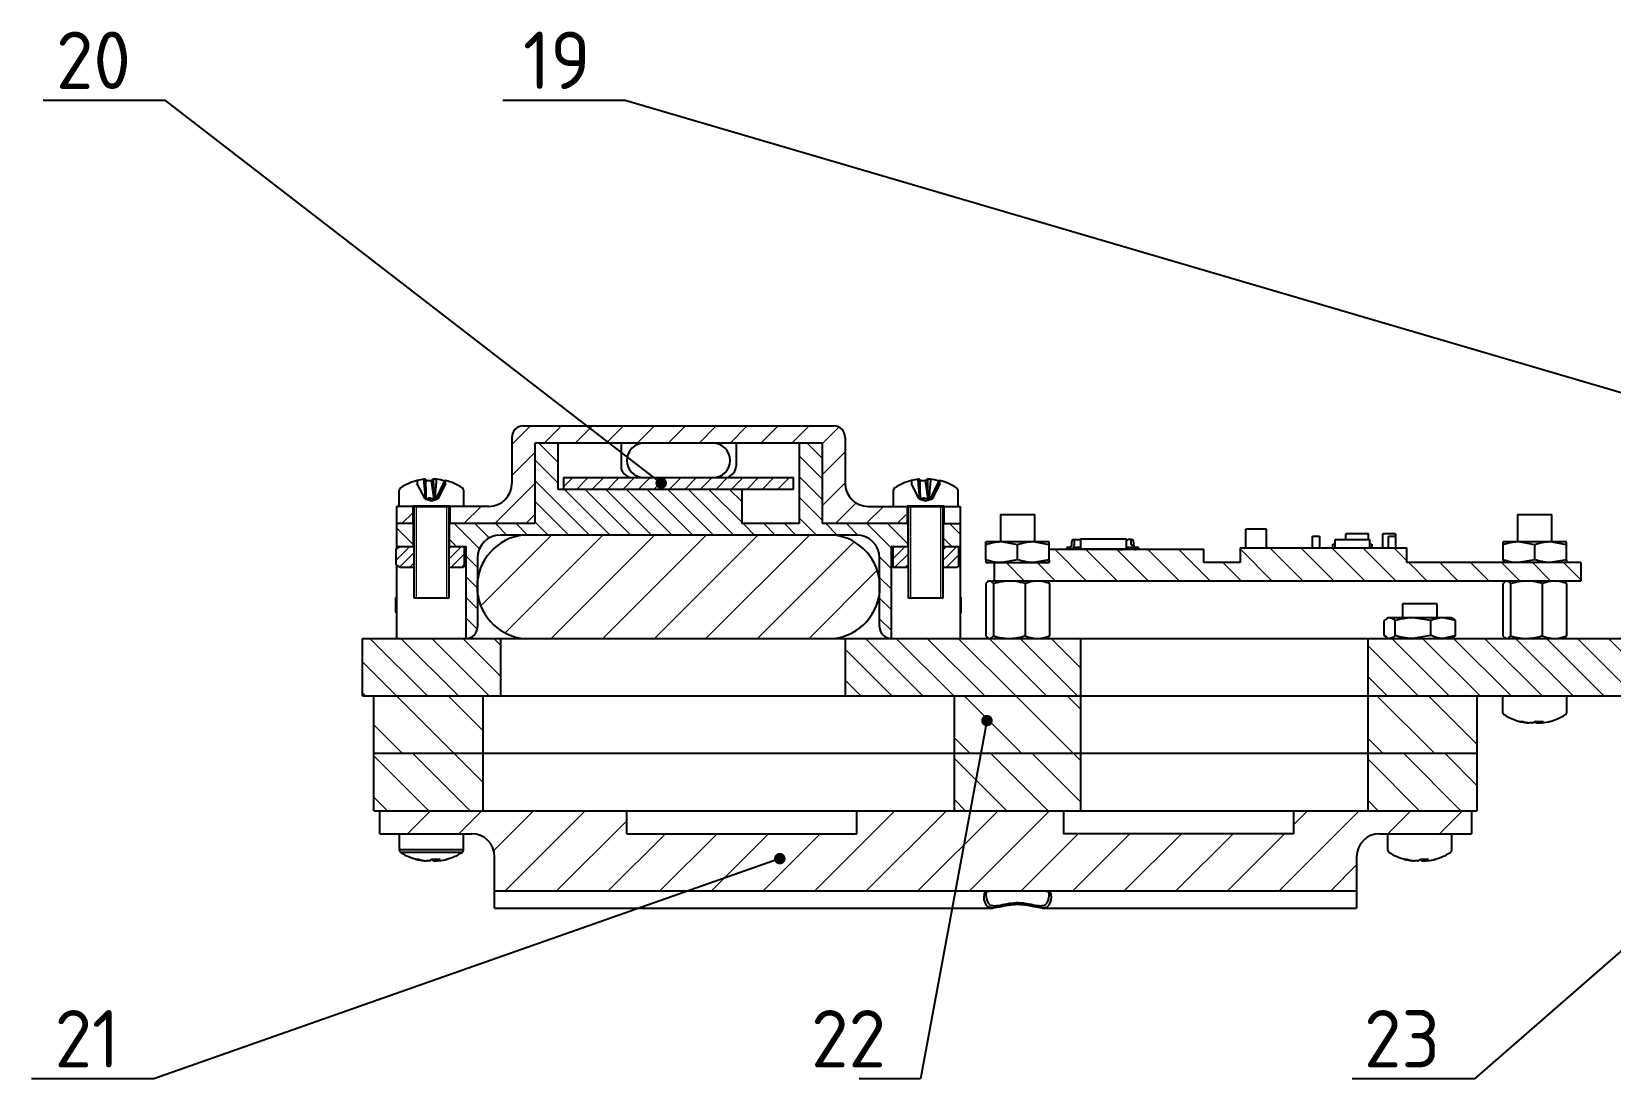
# Model space of a CAD drawing. Header units: millimetres. Extents: x 19686 to 36223, y 4362 to 8014.
# Drawn here: x 20430.7 to 20568, y 4361.7 to 4453.5 of the extents above; entities that cross this region are included whole.
import ezdxf
from ezdxf import colors
from ezdxf.entities.mleader import LeaderData, LeaderLine
from ezdxf.math import Vec2, Vec3

# ---------------------------------------------------------------- set-up
doc = ezdxf.new("R2010")
doc.units = ezdxf.units.MM
doc.linetypes.add('ACAD_ISO08W100', pattern=[36, 24, -3, 6, -3])
doc.layers.get('0').update_dxf_attribs({"lineweight": 35})
for name, color, linetype, lineweight in [('Nét mảnh', 130, 'Continuous', 13), ('Nét đậm', 7, 'Continuous', 35), ('đường tâm', 5, 'ACAD_ISO08W100', 13)]:
    doc.layers.add(name, color=color, linetype=linetype, lineweight=lineweight)
doc.styles.add('MtXpl_TCVN_7284', font='')
doc.styles.get('MtXpl_TCVN_7284').set_extended_font_data('TCVN 7284')
pattern_1 = [(45, (1230.9274, -781.2207), (-2.24506403, 2.24506403), [])]
pattern_2 = [(135, (1230.9274, -781.2207), (-1.34703842, -1.34703842), [])]
pattern_3 = [(45, (662.7905, -0.8839), (-0.449012806, 0.449012806), [])]

# ---------------------------------------------------------------- blocks, each defined once
blk = doc.blocks.new('_Dot')
at = {"color": 0, "linetype": 'ByBlock', "lineweight": -2}
blk.add_line((-0.5, 0), (-1, 0), dxfattribs=at)
at = {"color": 0, "linetype": 'ByBlock', "const_width": 0.5}
blk.add_lwpolyline([(-0.25, 0, 1), (0.25, 0, 1)], format="xyb", close=True, dxfattribs=at)

msp = doc.modelspace()

# ---------------------------------------------------------------- hatches: boundary and pattern name
at = {"layer": 'Nét mảnh'}
h = msp.add_hatch(dxfattribs=at)
h.set_pattern_fill('ANSI31', color=5, scale=0.6)
h.set_pattern_definition([(45, (662.7905, -0.8839), (-1.34703842, 1.34703842), [])])
h.paths.add_polyline_path([(20470.452, 4412.139), (20467.052, 4412.139), (20467.052, 4410.639), (20474.452, 4410.639), (20474.452, 4417.639), (20481.023, 4417.639), (20479.114, 4419.139), (20473.452, 4419.139, 0.4142136), (20472.452, 4418.139), (20472.452, 4414.139, -0.4142136)])
h.paths.add_polyline_path([(20501.452, 4414.139), (20501.452, 4416.159), (20498.149, 4419.139), (20479.114, 4419.139), (20481.023, 4417.639), (20499.452, 4417.639), (20499.452, 4410.639), (20506.852, 4410.639), (20506.852, 4411.289), (20505.91, 4412.139), (20503.452, 4412.139, -0.4142136)])
h.paths.add_polyline_path([(20501.452, 4418.139, 0.4142136), (20500.452, 4419.139), (20498.149, 4419.139), (20501.452, 4416.159)])
h.paths.add_polyline_path([(20462.452, 4412.139), (20462.452, 4410.639), (20463.852, 4410.639), (20463.852, 4412.139)])
h.paths.add_polyline_path([(20510.052, 4412.139), (20510.052, 4410.639), (20511.452, 4410.639), (20511.452, 4412.139)])
at = {"layer": 'Nét mảnh', "true_color": 0x58ba48}
h = msp.add_hatch(dxfattribs=at)
h.set_pattern_fill('ANSI31', color=85, scale=0.3)
h.set_pattern_definition([(45, (1230.9274, -781.2207), (-0.67351921, 0.67351921), [])])
h.paths.add_polyline_path([(20496.952, 4414.639), (20476.952, 4414.639), (20476.952, 4413.639), (20496.952, 4413.639)])
h = msp.add_hatch(dxfattribs=at)
h.set_pattern_fill('ANSI31', color=85)
h.set_pattern_definition(pattern_1)
h.paths.add_polyline_path([(20504.452, 4405.639, 0.3507811), (20500.452, 4409.639), (20473.452, 4409.639, 0.3507811), (20469.452, 4405.639), (20469.452, 4404.639, 0.3507811), (20473.452, 4400.639), (20500.452, 4400.639, 0.350781), (20504.452, 4404.639)])
h = msp.add_hatch(dxfattribs=at)
h.set_pattern_fill('ANSI31', color=85, scale=0.6, angle=90)
h.set_pattern_definition(pattern_2)
edge = h.paths.add_edge_path()
edge.add_line((20559.791, 4407.239), (20550.322, 4407.239))
edge.add_line((20550.322, 4407.239), (20550.322, 4408.539))
edge.add_line((20550.322, 4408.539), (20535.822, 4408.539))
edge.add_line((20535.822, 4408.539), (20535.822, 4407.239))
edge.add_line((20535.822, 4407.239), (20532.669, 4407.239))
edge.add_line((20532.669, 4407.239), (20532.669, 4408.382))
edge.add_line((20532.669, 4408.382), (20531.822, 4408.382))
edge.add_line((20531.822, 4408.382), (20519.202, 4408.382))
edge.add_line((20519.202, 4408.382), (20519.202, 4407.484))
edge.add_spline(control_points=[(20519.202, 4407.484), (20519.202, 4407.447), (20519.202, 4407.303), (20519.202, 4407.266), (20519.202, 4407.239)], knot_values=[0, 0, 0, 0, 0.2575513, 1, 1, 1, 1], degree=3, periodic=0)
edge.add_line((20519.202, 4407.239), (20514.452, 4407.239))
edge.add_line((20514.452, 4407.239), (20514.452, 4405.639))
edge.add_line((20514.452, 4405.639), (20531.81, 4405.639))
edge.add_line((20531.81, 4405.639), (20561.824, 4405.639))
edge.add_line((20561.824, 4405.639), (20559.791, 4407.239))
h.paths.add_polyline_path([(20565.452, 4407.239), (20559.791, 4407.239), (20561.824, 4405.639), (20565.452, 4405.639)])
at = {"layer": 'Nét mảnh'}
h = msp.add_hatch(dxfattribs=at)
h.set_pattern_fill('ANSI31', color=6, scale=0.6, angle=90)
h.set_pattern_definition(pattern_2)
h.paths.add_polyline_path([(20471.167, 4400.639), (20459.452, 4400.639), (20459.452, 4395.938)], flags=17)
h.paths.add_polyline_path([(20471.452, 4400.639), (20471.167, 4400.639), (20459.452, 4395.938), (20459.452, 4395.639), (20471.452, 4395.639)])
h.paths.add_polyline_path([(20521.952, 4400.639), (20501.452, 4400.639), (20501.452, 4395.639), (20521.952, 4395.639)])
h.paths.add_polyline_path([(20597.952, 4400.639), (20546.952, 4400.639), (20546.952, 4395.639), (20597.952, 4395.639)])
h.paths.add_polyline_path([(20601.952, 4400.639), (20600.952, 4400.639), (20600.952, 4395.639), (20601.952, 4395.639)])
h.paths.add_polyline_path([(20613.952, 4400.639), (20612.952, 4400.639), (20612.952, 4395.639), (20613.952, 4395.639)])
h.paths.add_polyline_path([(20620.452, 4400.639), (20616.952, 4400.639), (20616.952, 4395.639), (20620.452, 4395.639)])
at = {"layer": 'Nét mảnh', "true_color": 0x58ba48}
h = msp.add_hatch(dxfattribs=at)
h.set_pattern_fill('ANSI31', color=85, angle=90)
h.set_pattern_definition([(135, (1230.9274, -781.2207), (-2.24506403, -2.24506403), [])])
h.paths.add_polyline_path([(20469.952, 4395.639), (20460.452, 4395.639), (20460.452, 4390.639), (20469.952, 4390.639)])
h.paths.add_polyline_path([(20521.952, 4395.639), (20510.952, 4395.639), (20510.952, 4390.639), (20521.952, 4390.639)])
h.paths.add_polyline_path([(20556.452, 4395.639), (20546.952, 4395.639), (20546.952, 4390.639), (20556.452, 4390.639)])
h = msp.add_hatch(dxfattribs=at)
h.set_pattern_fill('ANSI31', color=85, scale=0.8, angle=90)
h.set_pattern_definition([(135, (1230.9274, -781.2207), (-1.79605122, -1.79605122), [])])
h.paths.add_polyline_path([(20469.952, 4390.639), (20460.452, 4390.639), (20460.452, 4385.639), (20469.952, 4385.639)])
h.paths.add_polyline_path([(20514.069, 4390.639), (20510.952, 4390.639), (20510.952, 4385.639), (20514.561, 4385.639)])
h.paths.add_polyline_path([(20521.952, 4390.639), (20514.069, 4390.639), (20514.561, 4385.639), (20521.952, 4385.639)])
h.paths.add_polyline_path([(20556.452, 4390.639), (20546.952, 4390.639), (20546.952, 4385.639), (20556.452, 4385.639)])
at = {"layer": 'Nét mảnh', "true_color": 0xed1f24}
h = msp.add_hatch(dxfattribs=at)
h.set_pattern_fill('ANSI31', color=240)
h.set_pattern_definition(pattern_1)
edge = h.paths.add_edge_path()
edge.add_line((20502.452, 4385.639), (20502.452, 4383.639))
edge.add_line((20502.452, 4383.639), (20482.452, 4383.639))
edge.add_line((20482.452, 4383.639), (20482.452, 4385.639))
edge.add_line((20482.452, 4385.639), (20460.952, 4385.639))
edge.add_line((20460.952, 4385.639), (20460.952, 4383.639))
edge.add_line((20460.952, 4383.639), (20468.952, 4383.639))
edge.add_arc((20468.952, 4381.639), 2, 0, 90, ccw=False)
edge.add_line((20470.952, 4381.639), (20470.952, 4378.639))
edge.add_line((20470.952, 4378.639), (20513.866, 4378.639))
edge.add_spline(control_points=[(20513.866, 4378.639), (20513.886, 4378.642), (20513.912, 4378.643), (20513.946, 4378.639)], knot_values=[0.7486073, 0.7486073, 0.7486073, 0.7486073, 0.9110699, 0.9110699, 0.9110699, 0.9110699], degree=3, periodic=0)
edge.add_line((20513.946, 4378.639), (20515.381, 4378.639))
edge.add_line((20515.381, 4378.639), (20514.631, 4385.639))
edge.add_line((20514.631, 4385.639), (20502.452, 4385.639))
h.paths.add_polyline_path([(20520.452, 4383.639), (20520.452, 4385.639), (20514.631, 4385.639), (20515.381, 4378.639), (20545.952, 4378.639), (20545.952, 4381.639, -0.4142136), (20547.952, 4383.639), (20555.952, 4383.639), (20555.952, 4385.639), (20540.452, 4385.639), (20540.452, 4383.639)])
at = {"layer": 'đường tâm', "true_color": 0x58ba48}
h = msp.add_hatch(dxfattribs=at)
h.set_pattern_fill('ANSI31', color=85, scale=0.4, angle=90)
h.set_pattern_definition([(135, (662.7905, -0.8839), (-0.89802561, -0.89802561), [])])
h.paths.add_polyline_path([(20492.452, 4413.639), (20476.452, 4413.639), (20476.452, 4417.639), (20474.452, 4417.639), (20474.452, 4410.639), (20467.002, 4410.639), (20467.002, 4408.639), (20468.452, 4408.639), (20468.452, 4400.639, 0.4142136), (20469.452, 4401.639), (20469.452, 4404.639, -0.0553851), (20469.452, 4405.639), (20469.452, 4407.639, -0.4142136), (20471.452, 4409.639), (20502.452, 4409.639, -0.4142136), (20504.452, 4407.639), (20504.452, 4405.639, -0.0553853), (20504.452, 4404.639), (20504.452, 4401.639, 0.4142136), (20505.452, 4400.639), (20505.452, 4408.639), (20506.902, 4408.639), (20506.902, 4410.639), (20499.452, 4410.639), (20499.452, 4417.639), (20497.452, 4417.639), (20497.452, 4410.639), (20492.452, 4410.639)])
h.paths.add_polyline_path([(20463.902, 4410.639), (20462.452, 4410.639), (20462.452, 4408.639), (20463.902, 4408.639)])
h.paths.add_polyline_path([(20511.452, 4410.639), (20510.002, 4410.639), (20510.002, 4408.639), (20511.452, 4408.639)])
h = msp.add_hatch(dxfattribs=at)
h.set_pattern_fill('ANSI31', color=85, scale=0.2)
h.set_pattern_definition(pattern_3)
edge = h.paths.add_edge_path()
edge.add_spline(control_points=[(20462.353, 4407.084), (20462.393, 4407.048), (20462.465, 4406.982), (20462.538, 4406.936), (20462.57, 4406.915)], knot_values=[0, 0, 0, 0, 0.5574057, 1, 1, 1, 1], degree=3, periodic=0)
edge.add_line((20462.57, 4406.915), (20462.702, 4406.839))
edge.add_line((20462.702, 4406.839), (20463.952, 4406.839))
edge.add_line((20463.952, 4406.839), (20463.952, 4408.639))
edge.add_line((20463.952, 4408.639), (20462.702, 4408.639))
edge.add_line((20462.702, 4408.639), (20462.57, 4408.562))
edge.add_spline(control_points=[(20462.57, 4408.562), (20462.538, 4408.542), (20462.465, 4408.496), (20462.393, 4408.43), (20462.353, 4408.393)], knot_values=[0, 0, 0, 0, 0.4425943, 1, 1, 1, 1], degree=3, periodic=0)
edge.add_line((20462.353, 4408.393), (20462.353, 4407.084))
h.paths.add_polyline_path([(20466.952, 4406.839), (20468.202, 4406.839), (20468.335, 4406.915), (20468.335, 4408.562), (20468.202, 4408.639), (20466.952, 4408.639)])
h = msp.add_hatch(dxfattribs=at)
h.set_pattern_fill('ANSI31', color=85, scale=0.2)
h.set_pattern_definition(pattern_3)
h.paths.add_polyline_path([(20506.952, 4408.639), (20505.702, 4408.639), (20505.57, 4408.562), (20505.57, 4406.915), (20505.702, 4406.839), (20506.952, 4406.839)])
h.paths.add_polyline_path([(20509.952, 4406.839), (20511.202, 4406.839), (20511.335, 4406.915), (20511.335, 4408.562), (20511.202, 4408.639), (20509.952, 4408.639)])

# ---------------------------------------------------------------- linework, layer by layer
at = {"color": 7, "linetype": 'Continuous', "lineweight": 25}
for p, q in [((20472.452, 4418.139), (20472.452, 4414.139)), ((20473.452, 4419.139), (20500.452, 4419.139)), ((20501.452, 4418.139), (20501.452, 4414.139)), ((20474.452, 4417.639), (20474.452, 4410.639)), ((20499.452, 4417.639), (20474.452, 4417.639)), ((20476.452, 4417.639), (20476.452, 4413.639)), ((20481.952, 4417.639), (20481.952, 4415.639)), ((20491.952, 4417.639), (20491.952, 4415.639)), ((20497.452, 4417.639), (20497.452, 4410.639)), ((20499.452, 4417.639), (20499.452, 4410.639)), ((20464.218, 4414.384), (20464.218, 4414.093)), ((20464.896, 4412.796), (20464.218, 4414.093)), ((20464.93, 4414.493), (20464.803, 4414.493)), ((20465.414, 4414.351), (20465.647, 4412.789)), ((20465.88, 4414.493), (20465.636, 4414.493)), ((20466.588, 4414.351), (20465.845, 4412.789)), ((20466.687, 4414.093), (20466.009, 4412.796)), ((20466.687, 4414.093), (20466.687, 4414.384)), ((20476.952, 4414.639), (20476.952, 4413.639)), ((20476.952, 4414.639), (20496.952, 4414.639)), ((20496.952, 4413.639), (20496.952, 4414.639)), ((20507.218, 4414.384), (20507.218, 4414.093)), ((20507.896, 4412.796), (20507.218, 4414.093)), ((20507.93, 4414.493), (20507.803, 4414.493)), ((20508.414, 4414.351), (20508.647, 4412.789)), ((20508.88, 4414.493), (20508.636, 4414.493)), ((20509.588, 4414.351), (20508.845, 4412.789)), ((20509.687, 4414.093), (20509.009, 4412.796)), ((20509.687, 4414.093), (20509.687, 4414.384)), ((20462.652, 4412.139), (20462.652, 4413.535)), ((20464.896, 4412.796), (20464.896, 4412.789)), ((20464.896, 4412.789), (20465.452, 4412.608)), ((20466.008, 4412.789), (20464.896, 4412.789)), ((20465.452, 4412.608), (20466.008, 4412.789)), ((20466.008, 4412.789), (20466.009, 4412.796)), ((20468.252, 4413.535), (20468.252, 4412.139)), ((20476.452, 4413.639), (20496.952, 4413.639)), ((20492.452, 4413.639), (20492.452, 4410.639)), ((20505.652, 4412.139), (20505.652, 4413.535)), ((20507.896, 4412.796), (20507.896, 4412.789)), ((20507.896, 4412.789), (20508.452, 4412.608)), ((20509.008, 4412.789), (20507.896, 4412.789)), ((20508.452, 4412.608), (20509.008, 4412.789)), ((20509.008, 4412.789), (20509.009, 4412.796)), ((20511.252, 4413.535), (20511.252, 4412.139)), ((20462.452, 4408.496), (20462.452, 4412.139)), ((20463.852, 4412.139), (20462.452, 4412.139)), ((20463.852, 4410.639), (20463.852, 4412.139)), ((20463.952, 4404.139), (20463.952, 4412.039)), ((20466.952, 4412.039), (20466.952, 4404.139)), ((20467.052, 4412.139), (20467.052, 4410.639)), ((20470.452, 4412.139), (20467.052, 4412.139)), ((20503.452, 4412.139), (20506.852, 4412.139)), ((20506.852, 4412.139), (20506.852, 4410.639)), ((20506.952, 4404.139), (20506.952, 4412.039)), ((20509.952, 4412.039), (20509.952, 4404.139)), ((20510.052, 4410.639), (20510.052, 4412.139)), ((20510.052, 4412.139), (20511.452, 4412.139)), ((20511.452, 4412.139), (20511.452, 4400.639)), ((20514.952, 4411.414), (20514.952, 4409.039)), ((20514.952, 4411.414), (20517.952, 4411.414)), ((20517.952, 4409.039), (20517.952, 4411.414)), ((20559.952, 4411.414), (20559.952, 4409.039)), ((20559.952, 4411.414), (20562.952, 4411.414)), ((20562.952, 4409.039), (20562.952, 4411.414)), ((20463.952, 4410.639), (20462.452, 4410.639)), ((20463.902, 4408.639), (20463.902, 4410.639)), ((20474.452, 4410.639), (20466.952, 4410.639)), ((20467.002, 4410.639), (20467.002, 4408.639)), ((20497.452, 4410.639), (20492.452, 4410.639)), ((20506.952, 4410.639), (20499.452, 4410.639)), ((20506.902, 4410.639), (20506.902, 4408.639)), ((20509.952, 4410.639), (20511.452, 4410.639)), ((20510.002, 4408.639), (20510.002, 4410.639)), ((20538.122, 4410.139), (20536.322, 4410.139)), ((20536.322, 4408.539), (20536.322, 4410.139)), ((20538.122, 4408.539), (20538.122, 4410.139)), ((20462.452, 4408.639), (20463.952, 4408.639)), ((20462.702, 4408.639), (20462.57, 4408.562)), ((20466.952, 4408.639), (20468.452, 4408.639)), ((20468.335, 4408.562), (20468.202, 4408.639)), ((20468.335, 4406.915), (20468.335, 4408.562)), ((20468.452, 4408.639), (20468.452, 4400.639)), ((20502.452, 4409.639), (20471.452, 4409.639)), ((20505.452, 4408.639), (20506.952, 4408.639)), ((20505.452, 4408.639), (20505.452, 4400.639)), ((20505.452, 4408.639), (20506.952, 4408.639)), ((20505.702, 4408.639), (20505.57, 4408.562)), ((20509.952, 4408.639), (20511.452, 4408.639)), ((20509.952, 4408.639), (20511.452, 4408.639)), ((20511.335, 4408.562), (20511.202, 4408.639)), ((20511.335, 4406.915), (20511.335, 4408.562)), ((20519.202, 4409.039), (20513.702, 4409.039)), ((20513.702, 4407.484), (20513.702, 4408.793)), ((20516.452, 4408.793), (20515.077, 4409.039)), ((20516.452, 4407.484), (20516.452, 4408.793)), ((20519.202, 4408.793), (20517.827, 4409.039)), ((20519.202, 4407.484), (20519.202, 4408.793)), ((20520.871, 4408.582), (20520.971, 4408.582)), ((20521.171, 4408.782), (20521.171, 4409.042)), ((20521.371, 4409.242), (20521.371, 4408.782)), ((20521.371, 4409.242), (20521.671, 4409.242)), ((20521.421, 4408.582), (20521.921, 4408.582)), ((20521.921, 4408.482), (20521.421, 4408.482)), ((20521.921, 4409.233), (20521.671, 4409.233)), ((20525.921, 4409.282), (20521.921, 4409.282)), ((20521.921, 4409.282), (20521.921, 4408.402)), ((20525.921, 4408.402), (20525.921, 4409.282)), ((20525.921, 4409.233), (20526.045, 4409.233)), ((20525.921, 4408.582), (20526.421, 4408.582)), ((20526.421, 4408.482), (20525.921, 4408.482)), ((20526.345, 4409.242), (20526.045, 4409.242)), ((20526.345, 4408.782), (20526.345, 4409.242)), ((20526.345, 4408.782), (20526.545, 4408.782)), ((20526.545, 4409.042), (20526.545, 4408.782)), ((20526.745, 4408.582), (20526.845, 4408.582)), ((20535.822, 4408.539), (20535.822, 4407.239)), ((20535.822, 4408.539), (20550.322, 4408.539)), ((20542.122, 4409.539), (20542.722, 4409.539)), ((20542.122, 4408.539), (20542.122, 4409.539)), ((20542.722, 4409.539), (20542.722, 4408.539)), ((20543.872, 4408.539), (20543.872, 4408.839)), ((20543.872, 4408.839), (20544.072, 4408.839)), ((20544.072, 4408.539), (20544.072, 4409.239)), ((20544.072, 4409.239), (20547.072, 4409.239)), ((20547, 4409.739), (20545, 4409.739)), ((20545, 4409.239), (20545, 4409.739)), ((20547, 4409.239), (20547, 4409.739)), ((20547.072, 4409.239), (20547.072, 4408.539)), ((20547.072, 4408.839), (20547.272, 4408.839)), ((20547.272, 4408.839), (20547.272, 4408.539)), ((20548.222, 4408.539), (20548.222, 4409.739)), ((20549.322, 4409.739), (20548.222, 4409.739)), ((20548.722, 4408.539), (20548.722, 4409.539)), ((20548.722, 4409.539), (20549.322, 4409.539)), ((20549.322, 4409.739), (20549.322, 4408.539)), ((20550.322, 4407.239), (20550.322, 4408.539)), ((20564.202, 4409.039), (20558.702, 4409.039)), ((20558.702, 4407.484), (20558.702, 4408.793)), ((20561.452, 4408.793), (20560.077, 4409.039)), ((20561.452, 4407.484), (20561.452, 4408.793)), ((20564.202, 4408.793), (20562.827, 4409.039)), ((20564.202, 4407.484), (20564.202, 4408.793)), ((20462.353, 4408.393), (20462.353, 4407.084)), ((20469.452, 4407.639), (20469.452, 4401.639)), ((20504.452, 4401.639), (20504.452, 4407.639)), ((20513.702, 4407.239), (20519.202, 4407.239)), ((20514.452, 4405.639), (20514.452, 4407.239)), ((20516.452, 4407.484), (20515.077, 4407.239)), ((20519.202, 4407.239), (20516.921, 4407.239)), ((20519.202, 4407.484), (20517.827, 4407.239)), ((20531.822, 4408.382), (20519.202, 4408.382)), ((20520.071, 4408.387), (20519.371, 4408.387)), ((20525.921, 4408.402), (20521.921, 4408.402)), ((20522.221, 4408.382), (20522.221, 4408.402)), ((20522.271, 4408.382), (20522.271, 4408.402)), ((20522.421, 4408.383), (20522.271, 4408.383)), ((20522.546, 4408.382), (20522.546, 4408.402)), ((20522.596, 4408.382), (20522.596, 4408.402)), ((20522.796, 4408.382), (20522.796, 4408.402)), ((20523.046, 4408.382), (20523.046, 4408.402)), ((20523.296, 4408.382), (20523.296, 4408.402)), ((20523.42, 4408.402), (20523.421, 4408.382)), ((20523.546, 4408.382), (20523.546, 4408.402)), ((20523.796, 4408.382), (20523.796, 4408.402)), ((20524.046, 4408.382), (20524.046, 4408.402)), ((20524.296, 4408.382), (20524.296, 4408.402)), ((20524.546, 4408.382), (20524.546, 4408.402)), ((20524.796, 4408.382), (20524.796, 4408.402)), ((20525.046, 4408.382), (20525.046, 4408.402)), ((20525.246, 4408.382), (20525.246, 4408.402)), ((20525.295, 4408.383), (20525.571, 4408.383)), ((20525.296, 4408.382), (20525.296, 4408.402)), ((20525.571, 4408.382), (20525.571, 4408.402)), ((20525.621, 4408.382), (20525.621, 4408.402)), ((20532.669, 4408.382), (20531.822, 4408.382)), ((20532.669, 4407.239), (20532.669, 4408.382)), ((20535.822, 4407.239), (20532.669, 4407.239)), ((20565.452, 4407.239), (20550.322, 4407.239)), ((20561.452, 4407.484), (20560.077, 4407.239)), ((20564.202, 4407.484), (20562.827, 4407.239)), ((20565.452, 4407.239), (20565.452, 4405.639)), ((20462.452, 4400.639), (20462.452, 4406.998)), ((20462.702, 4406.839), (20462.57, 4406.915)), ((20462.702, 4406.839), (20463.952, 4406.839)), ((20466.952, 4406.839), (20468.202, 4406.839)), ((20468.335, 4406.915), (20468.202, 4406.839)), ((20505.702, 4406.839), (20506.952, 4406.839)), ((20509.952, 4406.839), (20511.202, 4406.839)), ((20511.335, 4406.915), (20511.202, 4406.839)), ((20513.686, 4405.414), (20513.686, 4400.864)), ((20513.952, 4405.639), (20513.866, 4405.589)), ((20531.81, 4405.639), (20513.952, 4405.639)), ((20514.345, 4405.414), (20514.345, 4400.864)), ((20517.111, 4405.414), (20517.111, 4400.864)), ((20519.039, 4405.589), (20518.952, 4405.639)), ((20519.023, 4405.561), (20519.219, 4405.414)), ((20519.219, 4405.414), (20519.219, 4400.864)), ((20565.452, 4405.639), (20531.81, 4405.639)), ((20558.686, 4405.414), (20558.686, 4400.864)), ((20558.952, 4405.639), (20558.866, 4405.589)), ((20559.345, 4405.414), (20559.345, 4400.864)), ((20562.111, 4405.414), (20562.111, 4400.864)), ((20564.039, 4405.589), (20563.952, 4405.639)), ((20564.023, 4405.561), (20564.219, 4405.414)), ((20564.219, 4405.414), (20564.219, 4400.864)), ((20462.452, 4404.258), (20462.353, 4404.193)), ((20462.353, 4402.884), (20462.353, 4404.193)), ((20466.952, 4404.139), (20463.952, 4404.139)), ((20509.952, 4404.139), (20506.952, 4404.139)), ((20511.552, 4404.193), (20511.452, 4404.279)), ((20511.552, 4402.884), (20511.552, 4404.193)), ((20549.952, 4403.639), (20549.952, 4402.439)), ((20552.952, 4403.639), (20549.952, 4403.639)), ((20552.952, 4402.439), (20552.952, 4403.639)), ((20462.452, 4402.82), (20462.353, 4402.884)), ((20511.552, 4402.884), (20511.452, 4402.798)), ((20548.353, 4400.884), (20548.353, 4402.193)), ((20548.702, 4402.439), (20548.57, 4402.362)), ((20554.202, 4402.439), (20548.702, 4402.439)), ((20549.305, 4400.884), (20549.305, 4402.193)), ((20552.404, 4402.193), (20550.854, 4402.439)), ((20552.404, 4400.884), (20552.404, 4402.193)), ((20554.552, 4402.193), (20553.478, 4402.439)), ((20554.335, 4402.362), (20554.202, 4402.439)), ((20554.552, 4400.884), (20554.552, 4402.193)), ((20459.452, 4395.639), (20459.452, 4400.639)), ((20459.452, 4400.639), (20471.452, 4400.639)), ((20471.167, 4400.639), (20501.452, 4400.639)), ((20471.452, 4400.639), (20471.452, 4395.639)), ((20501.452, 4400.639), (20501.452, 4395.639)), ((20501.452, 4400.639), (20597.952, 4400.639)), ((20513.882, 4400.68), (20513.952, 4400.639)), ((20518.952, 4400.639), (20519.023, 4400.68)), ((20521.952, 4385.639), (20521.952, 4400.639)), ((20546.952, 4385.639), (20546.952, 4400.639)), ((20548.577, 4400.738), (20548.353, 4400.884)), ((20548.57, 4400.715), (20548.702, 4400.639)), ((20552.404, 4400.884), (20550.854, 4400.639)), ((20554.552, 4400.884), (20553.478, 4400.639)), ((20554.202, 4400.639), (20554.335, 4400.715)), ((20558.882, 4400.68), (20558.952, 4400.639)), ((20563.952, 4400.639), (20564.023, 4400.68)), ((20459.452, 4395.639), (20597.952, 4395.639)), ((20460.452, 4385.639), (20460.452, 4395.639)), ((20469.952, 4385.639), (20469.952, 4395.639)), ((20510.952, 4385.639), (20510.952, 4395.639)), ((20556.452, 4385.639), (20556.452, 4395.639)), ((20558.652, 4395.639), (20558.652, 4394.242)), ((20564.252, 4394.242), (20564.252, 4395.639)), ((20561.636, 4393.285), (20561.64, 4393.427)), ((20561.869, 4393.427), (20561.88, 4393.285)), ((20561.971, 4393.427), (20561.975, 4393.285)), ((20560.803, 4393.285), (20560.93, 4393.285)), ((20561.269, 4393.285), (20561.025, 4393.285)), ((20561.636, 4393.285), (20561.88, 4393.285)), ((20562.102, 4393.285), (20561.975, 4393.285)), ((20460.452, 4390.639), (20556.452, 4390.639)), ((20460.452, 4385.639), (20556.452, 4385.639)), ((20460.952, 4383.639), (20460.952, 4385.639)), ((20482.452, 4383.639), (20482.452, 4385.639)), ((20502.452, 4383.639), (20502.452, 4385.639)), ((20520.452, 4385.639), (20520.452, 4383.639)), ((20540.452, 4385.639), (20540.452, 4383.639)), ((20555.952, 4385.639), (20555.952, 4383.639)), ((20460.952, 4383.639), (20468.952, 4383.639)), ((20462.652, 4383.639), (20462.652, 4382.242)), ((20468.252, 4382.242), (20468.252, 4383.639)), ((20482.452, 4383.639), (20502.452, 4383.639)), ((20540.452, 4383.639), (20520.452, 4383.639)), ((20547.952, 4383.639), (20555.952, 4383.639)), ((20548.652, 4383.639), (20548.652, 4382.242)), ((20554.252, 4382.242), (20554.252, 4383.639)), ((20464.803, 4381.285), (20464.93, 4381.285)), ((20465.269, 4381.285), (20465.025, 4381.285)), ((20465.636, 4381.285), (20465.64, 4381.427)), ((20465.636, 4381.285), (20465.88, 4381.285)), ((20465.869, 4381.427), (20465.88, 4381.285)), ((20465.971, 4381.427), (20465.975, 4381.285)), ((20466.102, 4381.285), (20465.975, 4381.285)), ((20470.952, 4377.171), (20470.952, 4381.639)), ((20545.952, 4381.639), (20545.952, 4377.171)), ((20550.803, 4381.285), (20550.93, 4381.285)), ((20551.269, 4381.285), (20551.025, 4381.285)), ((20551.636, 4381.285), (20551.64, 4381.427)), ((20551.636, 4381.285), (20551.88, 4381.285)), ((20551.869, 4381.427), (20551.88, 4381.285)), ((20551.971, 4381.427), (20551.975, 4381.285)), ((20552.102, 4381.285), (20551.975, 4381.285)), ((20545.952, 4378.639), (20470.952, 4378.639)), ((20470.952, 4377.171), (20514.31, 4377.171)), ((20518.615, 4377.171), (20545.952, 4377.171))]:
    msp.add_line(p, q, dxfattribs=at)
at = {"color": 8, "linetype": 'Continuous', "lineweight": 25}
for p, q in [((20524.495, 4408.402), (20524.495, 4408.382)), ((20468.252, 4382.242), (20462.652, 4382.242)), ((20468.127, 4382.014), (20462.778, 4382.014))]:
    msp.add_line(p, q, dxfattribs=at)
at = {"color": 8, "linetype": 'Continuous', "lineweight": 25, "flags": 128}
for points in [[(20522.996, 4408.402), (20523.043, 4408.39), (20523.046, 4408.389)], [(20526.62, 4408.402), (20526.667, 4408.39), (20526.745, 4408.382)]]:
    msp.add_lwpolyline(points, dxfattribs=at)
at = {"color": 7, "linetype": 'Continuous', "lineweight": 25, "flags": 128}
for points in [[(20561.88, 4393.285), (20561.97, 4393.296), (20561.975, 4393.297)], [(20465.88, 4381.285), (20465.97, 4381.296), (20465.975, 4381.297)], [(20551.88, 4381.285), (20551.97, 4381.296), (20551.975, 4381.297)]]:
    msp.add_lwpolyline(points, dxfattribs=at)
at = {"color": 7, "linetype": 'Continuous', "lineweight": 25}
for centre, radius, start, end in [((20473.452, 4418.139), 1, 90, 180), ((20500.452, 4418.139), 1, 0, 90), ((20483.952, 4416.139), 1.5, 90, 270), ((20489.952, 4416.139), 1.5, 270, 90), ((20482.952, 4415.639), 1, 180, 270), ((20490.952, 4415.639), 1, 270, 0), ((20465.452, 4409.539), 5, 104.29544, 122.33603), ((20465.344, 4409.966), 4.56, 96.81754, 104.29968), ((20465.059, 4409.331), 5.033, 85.96115, 91.45065), ((20465.903, 4413.831), 0.714, 111.94124, 133.23873), ((20465.339, 4409.962), 4.563, 74.10984, 83.18039), ((20466.71, 4413.767), 0.596, 92.20414, 101.81779), ((20465.452, 4409.539), 5, 57.66397, 75.70456), ((20470.452, 4414.139), 2, 270, 0), ((20503.452, 4414.139), 2, 180, 270), ((20508.452, 4409.539), 5, 104.29544, 122.33603), ((20508.344, 4409.966), 4.56, 96.81754, 104.29968), ((20508.059, 4409.331), 5.033, 85.96115, 91.45065), ((20508.903, 4413.831), 0.714, 111.94124, 133.23873), ((20508.339, 4409.962), 4.563, 74.10984, 83.18039), ((20509.71, 4413.767), 0.596, 92.20414, 101.81779), ((20508.452, 4409.539), 5, 57.66397, 75.70456), ((20462.922, 4413.535), 0.27, 122.33603, 180), ((20467.982, 4413.535), 0.27, 0, 57.66397), ((20505.922, 4413.535), 0.27, 122.33603, 180), ((20510.982, 4413.535), 0.27, 0, 57.66397), ((20463.852, 4412.039), 0.1, 0, 90), ((20467.052, 4412.039), 0.1, 90, 180), ((20506.852, 4412.039), 0.1, 0, 90), ((20510.052, 4412.039), 0.1, 90, 180), ((20473.952, 4405.139), 4.528, 96.34019, 263.65981), ((20471.452, 4407.639), 2, 90, 180), ((20499.952, 4405.139), 4.528, 276.3402, 83.65984), ((20502.452, 4407.639), 2, 0, 90), ((20520.871, 4408.382), 0.2, 90, 180), ((20520.971, 4408.782), 0.4, 270, 0), ((20520.971, 4408.782), 0.2, 270, 0), ((20521.371, 4409.042), 0.2, 90, 180), ((20521.421, 4408.382), 0.2, 90, 180), ((20521.421, 4408.382), 0.1, 90, 180), ((20526.345, 4409.042), 0.2, 0, 90), ((20526.421, 4408.382), 0.2, 0, 90), ((20526.421, 4408.382), 0.1, 0, 90), ((20526.745, 4408.782), 0.2, 180, 270), ((20526.845, 4408.382), 0.2, 0, 90), ((20468.452, 4401.639), 1, 270, 0), ((20505.452, 4401.639), 1, 180, 270), ((20558.922, 4394.242), 0.27, 180, 237.66397), ((20561.452, 4398.239), 5, 237.66397, 255.70456), ((20560.206, 4393.912), 0.497, 257.11893, 282.88107), ((20561.345, 4397.815), 4.563, 254.10984, 263.18039), ((20561.566, 4397.815), 4.563, 254.10984, 263.18039), ((20561.002, 4393.947), 0.714, 291.94124, 313.23873), ((20561.882, 4393.909), 0.671, 230.14997, 248.48196), ((20561.844, 4398.4), 4.986, 265.94012, 274.05988), ((20561.708, 4393.947), 0.714, 291.94124, 313.23873), ((20561.56, 4397.815), 4.563, 276.81961, 285.89016), ((20561.452, 4398.239), 5, 284.29544, 302.33603), ((20563.982, 4394.242), 0.27, 302.33603, 0), ((20468.952, 4381.639), 2, 0, 90), ((20547.952, 4381.639), 2, 90, 180), ((20462.922, 4382.242), 0.27, 180, 237.66397), ((20465.452, 4386.239), 5, 237.66397, 255.70456), ((20464.206, 4381.912), 0.497, 257.11893, 282.88107), ((20465.345, 4385.815), 4.563, 254.10984, 263.18039), ((20465.566, 4385.815), 4.563, 254.10984, 263.18039), ((20465.002, 4381.947), 0.714, 291.94124, 313.23873), ((20465.882, 4381.909), 0.671, 230.14997, 248.48196), ((20465.844, 4386.4), 4.986, 265.94012, 274.05988), ((20465.708, 4381.947), 0.714, 291.94124, 313.23873), ((20465.56, 4385.815), 4.563, 276.81961, 285.89016), ((20465.452, 4386.239), 5, 284.29544, 302.33603), ((20467.982, 4382.242), 0.27, 302.33603, 0), ((20548.922, 4382.242), 0.27, 180, 237.66397), ((20551.452, 4386.239), 5, 237.66397, 255.70456), ((20550.206, 4381.912), 0.497, 257.11893, 282.88107), ((20551.345, 4385.815), 4.563, 254.10984, 263.18039), ((20551.566, 4385.815), 4.563, 254.10984, 263.18039), ((20551.002, 4381.947), 0.714, 291.94124, 313.23873), ((20551.882, 4381.909), 0.671, 230.14997, 248.48196), ((20551.844, 4386.4), 4.986, 265.94012, 274.05988), ((20551.708, 4381.947), 0.714, 291.94124, 313.23873), ((20551.56, 4385.815), 4.563, 276.81961, 285.89016), ((20551.452, 4386.239), 5, 284.29544, 302.33603), ((20553.982, 4382.242), 0.27, 302.33603, 0)]:
    msp.add_arc(centre, radius, start, end, dxfattribs=at)
for centre, major_axis, ratio, start_param, end_param in [((20465.387, 4411.869), (-0.477, 0.985), 0.1202441, 0.2914792, 0.3112468), ((20465.432, 4411.869), (-0.187, 0.982), 0.4579285, 5.8267546, 6.5655806), ((20465.518, 4411.869), (0.477, 0.985), 0.1202441, 5.9917061, 6.7107644), ((20508.387, 4411.869), (-0.477, 0.985), 0.1202441, 0.2914792, 0.3112468), ((20508.432, 4411.869), (-0.187, 0.982), 0.4579285, 5.8267546, 6.5655806), ((20508.518, 4411.869), (0.477, 0.985), 0.1202441, 5.9917061, 6.7107644), ((20516.452, 4378.101), (2.95, 0), 0.6, 2.9980229, 3.5141908), ((20516.452, 4378.272), (2.75, 0), 0.6436364, 3.0999389, 3.5141908), ((20516.452, 4378.272), (2.75, 0), 0.6436364, 5.9105872, 6.3817199), ((20516.452, 4378.101), (2.95, 0), 0.6, 5.9105872, 6.4267551)]:
    msp.add_ellipse(centre, major_axis=major_axis, ratio=ratio, start_param=start_param, end_param=end_param, dxfattribs=at)
for points, knots in [([(20464.946, 4412.789), (20464.938, 4412.88), (20464.893, 4413.382), (20464.846, 4413.95), (20464.808, 4414.427), (20464.803, 4414.493)], [0, 0, 0, 0, 0.1606178, 0.8832571, 1, 1, 1, 1]), ([(20464.93, 4414.493), (20464.932, 4414.427), (20464.944, 4413.95), (20464.959, 4413.382), (20464.973, 4412.88), (20464.975, 4412.789)], [0, 0, 0, 0, 0.11674294, 0.83938218, 1, 1, 1, 1]), ([(20465.681, 4412.789), (20465.679, 4412.88), (20465.665, 4413.382), (20465.65, 4413.95), (20465.638, 4414.427), (20465.636, 4414.493)], [0, 0, 0, 0, 0.1606178, 0.8832571, 1, 1, 1, 1]), ([(20465.88, 4414.493), (20465.875, 4414.427), (20465.837, 4413.95), (20465.79, 4413.382), (20465.746, 4412.88), (20465.738, 4412.789)], [0, 0, 0, 0, 0.1167429, 0.8393822, 1, 1, 1, 1]), ([(20507.946, 4412.789), (20507.938, 4412.88), (20507.893, 4413.382), (20507.846, 4413.95), (20507.808, 4414.427), (20507.803, 4414.493)], [0, 0, 0, 0, 0.1606178, 0.8832571, 1, 1, 1, 1]), ([(20507.93, 4414.493), (20507.932, 4414.427), (20507.944, 4413.95), (20507.959, 4413.382), (20507.973, 4412.88), (20507.975, 4412.789)], [0, 0, 0, 0, 0.11674294, 0.83938218, 1, 1, 1, 1]), ([(20508.681, 4412.789), (20508.679, 4412.88), (20508.665, 4413.382), (20508.65, 4413.95), (20508.638, 4414.427), (20508.636, 4414.493)], [0, 0, 0, 0, 0.1606178, 0.8832571, 1, 1, 1, 1]), ([(20508.88, 4414.493), (20508.875, 4414.427), (20508.837, 4413.95), (20508.79, 4413.382), (20508.746, 4412.88), (20508.738, 4412.789)], [0, 0, 0, 0, 0.1167429, 0.8393822, 1, 1, 1, 1]), ([(20462.353, 4408.393), (20462.393, 4408.43), (20462.465, 4408.496), (20462.538, 4408.542), (20462.57, 4408.562)], [0, 0, 0, 0, 0.5574057, 1, 1, 1, 1]), ([(20515.077, 4409.039), (20515.045, 4409.039), (20514.581, 4409.035), (20514.126, 4408.91), (20513.702, 4408.793)], [0, 0, 0, 0, 0.07015027, 1, 1, 1, 1]), ([(20513.702, 4408.793), (20513.702, 4408.83), (20513.702, 4408.974), (20513.702, 4409.011), (20513.702, 4409.039)], [0, 0, 0, 0, 0.2575513, 1, 1, 1, 1]), ([(20517.827, 4409.039), (20517.795, 4409.039), (20517.331, 4409.035), (20516.876, 4408.91), (20516.452, 4408.793)], [0, 0, 0, 0, 0.0701503, 1, 1, 1, 1]), ([(20519.202, 4408.793), (20519.202, 4408.83), (20519.202, 4408.974), (20519.202, 4409.011), (20519.202, 4409.039)], [0, 0, 0, 0, 0.25755135, 1, 1, 1, 1]), ([(20560.077, 4409.039), (20560.045, 4409.039), (20559.581, 4409.035), (20559.126, 4408.91), (20558.702, 4408.793)], [0, 0, 0, 0, 0.07015027, 1, 1, 1, 1]), ([(20558.702, 4408.793), (20558.702, 4408.83), (20558.702, 4408.974), (20558.702, 4409.011), (20558.702, 4409.039)], [0, 0, 0, 0, 0.2575513, 1, 1, 1, 1]), ([(20562.827, 4409.039), (20562.795, 4409.039), (20562.331, 4409.035), (20561.876, 4408.91), (20561.452, 4408.793)], [0, 0, 0, 0, 0.0701503, 1, 1, 1, 1]), ([(20564.202, 4408.793), (20564.202, 4408.83), (20564.202, 4408.974), (20564.202, 4409.011), (20564.202, 4409.039)], [0, 0, 0, 0, 0.25755135, 1, 1, 1, 1]), ([(20462.353, 4407.084), (20462.393, 4407.048), (20462.465, 4406.982), (20462.538, 4406.936), (20462.57, 4406.915)], [0, 0, 0, 0, 0.5574057, 1, 1, 1, 1]), ([(20515.077, 4407.239), (20515.045, 4407.239), (20514.798, 4407.241), (20514.333, 4407.295), (20513.914, 4407.421), (20513.702, 4407.484)], [0, 0, 0, 0, 0.0700125, 0.5307444, 1, 1, 1, 1]), ([(20513.702, 4407.484), (20513.702, 4407.447), (20513.702, 4407.303), (20513.702, 4407.266), (20513.702, 4407.239)], [0, 0, 0, 0, 0.2575513, 1, 1, 1, 1]), ([(20517.827, 4407.239), (20517.795, 4407.239), (20517.331, 4407.243), (20516.876, 4407.368), (20516.452, 4407.484)], [0, 0, 0, 0, 0.0701503, 1, 1, 1, 1]), ([(20519.202, 4407.484), (20519.202, 4407.447), (20519.202, 4407.303), (20519.202, 4407.266), (20519.202, 4407.239)], [0, 0, 0, 0, 0.2575513, 1, 1, 1, 1]), ([(20560.077, 4407.239), (20560.045, 4407.239), (20559.798, 4407.241), (20559.333, 4407.295), (20558.914, 4407.421), (20558.702, 4407.484)], [0, 0, 0, 0, 0.0700125, 0.5307444, 1, 1, 1, 1]), ([(20558.702, 4407.484), (20558.702, 4407.447), (20558.702, 4407.303), (20558.702, 4407.266), (20558.702, 4407.239)], [0, 0, 0, 0, 0.2575513, 1, 1, 1, 1]), ([(20562.827, 4407.239), (20562.795, 4407.239), (20562.331, 4407.243), (20561.876, 4407.368), (20561.452, 4407.484)], [0, 0, 0, 0, 0.0701503, 1, 1, 1, 1]), ([(20564.202, 4407.484), (20564.202, 4407.447), (20564.202, 4407.303), (20564.202, 4407.266), (20564.202, 4407.239)], [0, 0, 0, 0, 0.2575513, 1, 1, 1, 1]), ([(20514.345, 4405.414), (20514.281, 4405.484), (20514.161, 4405.617), (20513.937, 4405.671), (20513.783, 4405.513), (20513.686, 4405.414)], [0, 0, 0, 0, 0.2956528, 0.5552834, 1, 1, 1, 1]), ([(20517.111, 4405.414), (20516.843, 4405.484), (20516.339, 4405.617), (20515.397, 4405.671), (20514.752, 4405.513), (20514.345, 4405.414)], [0, 0, 0, 0, 0.2956528, 0.5552834, 1, 1, 1, 1]), ([(20519.219, 4405.414), (20519.014, 4405.484), (20518.631, 4405.617), (20517.913, 4405.671), (20517.421, 4405.513), (20517.111, 4405.414)], [0, 0, 0, 0, 0.2956528, 0.5552834, 1, 1, 1, 1]), ([(20559.345, 4405.414), (20559.281, 4405.484), (20559.161, 4405.617), (20558.937, 4405.671), (20558.783, 4405.513), (20558.686, 4405.414)], [0, 0, 0, 0, 0.2956528, 0.5552834, 1, 1, 1, 1]), ([(20562.111, 4405.414), (20561.843, 4405.484), (20561.339, 4405.617), (20560.397, 4405.671), (20559.752, 4405.513), (20559.345, 4405.414)], [0, 0, 0, 0, 0.29565284, 0.55528342, 1, 1, 1, 1]), ([(20564.219, 4405.414), (20564.014, 4405.484), (20563.631, 4405.617), (20562.913, 4405.671), (20562.421, 4405.513), (20562.111, 4405.414)], [0, 0, 0, 0, 0.2956528, 0.5552834, 1, 1, 1, 1]), ([(20548.829, 4402.439), (20548.786, 4402.435), (20548.625, 4402.422), (20548.468, 4402.29), (20548.353, 4402.193)], [0, 0, 0, 0, 0.2686336, 1, 1, 1, 1]), ([(20549.305, 4402.193), (20549.265, 4402.23), (20549.11, 4402.374), (20548.949, 4402.411), (20548.829, 4402.439)], [0, 0, 0, 0, 0.2575513, 1, 1, 1, 1]), ([(20550.854, 4402.439), (20550.818, 4402.439), (20550.294, 4402.435), (20549.782, 4402.31), (20549.305, 4402.193)], [0, 0, 0, 0, 0.0701503, 1, 1, 1, 1]), ([(20553.478, 4402.439), (20553.453, 4402.439), (20553.09, 4402.435), (20552.735, 4402.31), (20552.404, 4402.193)], [0, 0, 0, 0, 0.0701503, 1, 1, 1, 1]), ([(20554.552, 4402.193), (20554.512, 4402.233), (20554.439, 4402.306), (20554.364, 4402.328), (20554.335, 4402.362)], [0, 0, 0, 0, 0.5463445, 1, 1, 1, 1]), ([(20513.686, 4400.864), (20513.75, 4400.793), (20513.87, 4400.661), (20514.094, 4400.607), (20514.248, 4400.765), (20514.345, 4400.864)], [0, 0, 0, 0, 0.2956528, 0.5552834, 1, 1, 1, 1]), ([(20514.345, 4400.864), (20514.613, 4400.793), (20515.117, 4400.661), (20516.059, 4400.607), (20516.704, 4400.765), (20517.111, 4400.864)], [0, 0, 0, 0, 0.2956528, 0.5552834, 1, 1, 1, 1]), ([(20517.111, 4400.864), (20517.316, 4400.793), (20517.7, 4400.661), (20518.417, 4400.607), (20518.909, 4400.765), (20519.219, 4400.864)], [0, 0, 0, 0, 0.2956528, 0.5552834, 1, 1, 1, 1]), ([(20519.219, 4400.864), (20519.155, 4400.78), (20519.091, 4400.695), (20519.024, 4400.681), (20519.023, 4400.681)], [0, 0, 0, 0, 0.9858586, 1, 1, 1, 1]), ([(20549.305, 4400.884), (20549.265, 4400.847), (20549.11, 4400.703), (20548.949, 4400.666), (20548.829, 4400.639)], [0, 0, 0, 0, 0.2575513, 1, 1, 1, 1]), ([(20550.854, 4400.639), (20550.818, 4400.639), (20550.54, 4400.641), (20550.015, 4400.695), (20549.543, 4400.821), (20549.305, 4400.884)], [0, 0, 0, 0, 0.0700125, 0.5307444, 1, 1, 1, 1]), ([(20553.478, 4400.639), (20553.453, 4400.639), (20553.09, 4400.643), (20552.735, 4400.768), (20552.404, 4400.884)], [0, 0, 0, 0, 0.0701503, 1, 1, 1, 1]), ([(20554.552, 4400.884), (20554.512, 4400.845), (20554.439, 4400.772), (20554.364, 4400.75), (20554.329, 4400.74)], [0, 0, 0, 0, 0.54634451, 1, 1, 1, 1]), ([(20558.686, 4400.864), (20558.75, 4400.793), (20558.87, 4400.661), (20559.094, 4400.607), (20559.248, 4400.765), (20559.345, 4400.864)], [0, 0, 0, 0, 0.2956528, 0.5552834, 1, 1, 1, 1]), ([(20559.345, 4400.864), (20559.613, 4400.793), (20560.117, 4400.661), (20561.059, 4400.607), (20561.704, 4400.765), (20562.111, 4400.864)], [0, 0, 0, 0, 0.2956528, 0.5552834, 1, 1, 1, 1]), ([(20562.111, 4400.864), (20562.316, 4400.793), (20562.7, 4400.661), (20563.417, 4400.607), (20563.909, 4400.765), (20564.219, 4400.864)], [0, 0, 0, 0, 0.2956528, 0.5552834, 1, 1, 1, 1]), ([(20564.219, 4400.864), (20564.155, 4400.78), (20564.091, 4400.695), (20564.024, 4400.681), (20564.023, 4400.681)], [0, 0, 0, 0, 0.9858586, 1, 1, 1, 1]), ([(20513.533, 4378.354), (20513.57, 4378.44), (20513.643, 4378.611), (20513.845, 4378.63), (20513.945, 4378.639)], [0, 0, 0, 0, 0.5031601, 1, 1, 1, 1]), ([(20513.705, 4378.346), (20513.714, 4378.395), (20513.724, 4378.444), (20513.733, 4378.493), (20513.733, 4378.493), (20513.733, 4378.493), (20513.733, 4378.493), (20513.735, 4378.501), (20513.75, 4378.581), (20513.796, 4378.601), (20513.851, 4378.655), (20513.986, 4378.633), (20514.007, 4378.63)], [-0.269163, -0.269163, -0.269163, -0.269163, 0, 0, 0, 0, 0, 0, 0.0441588, 0.4385401, 0.9110797, 1, 1, 1, 1]), ([(20518.953, 4378.635), (20518.975, 4378.636), (20519.08, 4378.638), (20519.12, 4378.619), (20519.159, 4378.521), (20519.177, 4378.476), (20519.181, 4378.466), (20519.185, 4378.456), (20519.189, 4378.446)], [0, 0, 0, 0, 0.1230351, 0.5861267, 1, 1, 1, 1.0881558, 1.0881558, 1.0881558, 1.0881558]), ([(20518.96, 4378.639), (20519.063, 4378.629), (20519.264, 4378.61), (20519.337, 4378.438), (20519.372, 4378.354)], [0, 0, 0, 0, 0.5112802, 1, 1, 1, 1]), ([(20519.2, 4377.456), (20519.125, 4377.368), (20518.977, 4377.192), (20518.548, 4377.149), (20517.932, 4377.262), (20517.143, 4377.441), (20516.497, 4377.483), (20515.874, 4377.446), (20515.208, 4377.324), (20514.508, 4377.16), (20514.019, 4377.17), (20513.8, 4377.309), (20513.721, 4377.432), (20513.705, 4377.456)], [0, 0, 0, 0, 0.0870378, 0.1720058, 0.292723, 0.4136141, 0.5188255, 0.5487733, 0.6654578, 0.7977433, 0.895069, 0.9791437, 1, 1, 1, 1]), ([(20513.891, 4377.628), (20513.906, 4377.606), (20513.979, 4377.495), (20514.187, 4377.369), (20514.648, 4377.363), (20515.303, 4377.511), (20516.123, 4377.658), (20516.72, 4377.643), (20517.292, 4377.57), (20517.823, 4377.456), (20518.399, 4377.352), (20518.804, 4377.389), (20518.944, 4377.548), (20519.014, 4377.628)], [0, 0, 0, 0, 0.0200497, 0.1009279, 0.1960512, 0.3291121, 0.4494262, 0.5782939, 0.5895904, 0.7134097, 0.8337671, 0.9163569, 1, 1, 1, 1])]:
    msp.add_open_spline(points, degree=3, knots=knots, dxfattribs=at)
at = {"layer": 'Nét mảnh'}
for p, q in [((20464.152, 4404.139), (20464.152, 4412.139)), ((20466.752, 4412.139), (20466.752, 4404.139)), ((20507.152, 4404.139), (20507.152, 4412.139)), ((20509.752, 4412.139), (20509.752, 4404.139))]:
    msp.add_line(p, q, dxfattribs=at)
at = {"layer": 'Nét đậm'}
for p, q in [((20467.052, 4412.139), (20463.852, 4412.139)), ((20510.052, 4412.139), (20506.852, 4412.139)), ((20505.57, 4408.562), (20505.57, 4406.915)), ((20505.57, 4406.915), (20505.702, 4406.839))]:
    msp.add_line(p, q, dxfattribs=at)

# ---------------------------------------------------------------- leaders
at = {"layer": 'Nét mảnh'}
ml = msp.add_multileader_mtext('Standard', dxfattribs=at)
ml.set_content('20', color=256, style='MtXpl_TCVN_7284')
ml.set_leader_properties()
ml.set_arrow_properties(name='DOT')
ml.build(insert=Vec2(0, 0))
ml.multileader.update_dxf_attribs({"text_left_attachment_type": 5, "text_right_attachment_type": 5, "dogleg_length": 3, "arrow_head_size": 1})
ctx = ml.context
ctx.base_point, ctx.char_height, ctx.arrow_head_size, ctx.landing_gap_size, ctx.plane_origin = Vec3(20433.306, 4447.467), 5, 1, 0, Vec3(20485.443, 4414.167)
ctx.left_attachment, ctx.right_attachment, ctx.text_align_type = 5, 5, 2
notes = []
notes.append((ctx, [(0, (1, 1, 0), (20442.306, 4447.467), (-1, 0), 3, [(0, [(20485.443, 4414.167)], 0, [])])]))
ctx.mtext.insert, ctx.mtext.alignment, ctx.mtext.flow_direction = Vec3(20439.306, 4453.467), 3, 5
ml = msp.add_multileader_mtext('Standard', dxfattribs=at)
ml.set_content('19', color=256, style='MtXpl_TCVN_7284')
ml.set_leader_properties()
ml.set_arrow_properties(name='DOT')
ml.build(insert=Vec2(0, 0))
ml.multileader.update_dxf_attribs({"text_left_attachment_type": 5, "text_right_attachment_type": 5, "dogleg_length": 3, "arrow_head_size": 1})
ctx = ml.context
ctx.base_point, ctx.char_height, ctx.arrow_head_size, ctx.landing_gap_size, ctx.plane_origin = Vec3(20474.312, 4447.467), 5, 1, 0, Vec3(20596.416, 4387.566)
ctx.left_attachment, ctx.right_attachment, ctx.text_align_type = 5, 5, 2
notes.append((ctx, [(0, (1, 1, 0), (20482.312, 4447.467), (-1, 0), 3, [(0, [(20593.944, 4414.684)], 0, [])])]))
ctx.mtext.insert, ctx.mtext.alignment, ctx.mtext.flow_direction = Vec3(20479.312, 4453.467), 3, 5
ml = msp.add_multileader_mtext('Standard', dxfattribs=at)
ml.set_content('23', color=256, style='MtXpl_TCVN_7284')
ml.set_leader_properties()
ml.set_arrow_properties(name='DOT')
ml.build(insert=Vec2(0, 0))
ml.multileader.update_dxf_attribs({"text_left_attachment_type": 5, "text_right_attachment_type": 5, "dogleg_length": 3, "arrow_head_size": 1})
ctx = ml.context
ctx.base_point, ctx.char_height, ctx.arrow_head_size, ctx.landing_gap_size, ctx.plane_origin = Vec3(20547.207, 4362.291), 5, 1, 0, Vec3(20630.752, 4379.39)
ctx.left_attachment, ctx.right_attachment, ctx.text_align_type = 5, 5, 2
notes.append((ctx, [(0, (1, 1, 0), (20556.207, 4362.291), (-1, 0), 3, [(0, [(20603.285, 4403.455)], 0, [])])]))
ctx.mtext.insert, ctx.mtext.alignment, ctx.mtext.flow_direction = Vec3(20553.207, 4368.291), 3, 5
ml = msp.add_multileader_mtext('Standard', dxfattribs=at)
ml.set_content('22', color=256, style='MtXpl_TCVN_7284')
ml.set_leader_properties()
ml.set_arrow_properties(name='DOT')
ml.build(insert=Vec2(0, 0))
ml.multileader.update_dxf_attribs({"text_left_attachment_type": 5, "text_right_attachment_type": 5, "dogleg_length": 3, "arrow_head_size": 1})
ctx = ml.context
ctx.base_point, ctx.char_height, ctx.arrow_head_size, ctx.landing_gap_size, ctx.plane_origin = Vec3(20498.999, 4362.291), 5, 1, 0, Vec3(20513.789, 4393.487)
ctx.left_attachment, ctx.right_attachment, ctx.text_align_type = 5, 5, 2
notes.append((ctx, [(1, (1, 1, 0), (20507.999, 4362.291), (-1, 0), 3, [(0, [(20513.789, 4393.487)], 0, [])])]))
ctx.mtext.insert, ctx.mtext.width, ctx.mtext.alignment, ctx.mtext.flow_direction = Vec3(20504.999, 4368.291), 2.29453, 3, 5
ml = msp.add_multileader_mtext('Standard', dxfattribs=at)
ml.set_content('21', color=256, style='MtXpl_TCVN_7284')
ml.set_leader_properties()
ml.set_arrow_properties(name='DOT')
ml.build(insert=Vec2(0, 0))
ml.multileader.update_dxf_attribs({"text_left_attachment_type": 5, "text_right_attachment_type": 5, "dogleg_length": 3, "arrow_head_size": 1})
ctx = ml.context
ctx.base_point, ctx.char_height, ctx.arrow_head_size, ctx.landing_gap_size, ctx.plane_origin = Vec3(20433.306, 4362.291), 5, 1, 0, Vec3(20495.765, 4381.471)
ctx.left_attachment, ctx.right_attachment, ctx.text_align_type = 5, 5, 2
notes.append((ctx, [(0, (1, 1, 0), (20441.306, 4362.291), (-1, 0), 3, [(0, [(20495.765, 4381.471)], 0, [])])]))
ctx.mtext.insert, ctx.mtext.alignment, ctx.mtext.flow_direction = Vec3(20438.306, 4368.291), 3, 5
for ctx, leaders in notes:
    for number, flags, end, landing, length, lines in leaders:
        leader = LeaderData()
        leader.index, (leader.has_last_leader_line, leader.has_dogleg_vector, leader.attachment_direction) = number, flags
        leader.last_leader_point, leader.dogleg_vector, leader.dogleg_length = Vec3(end), Vec3(landing), length
        for number, points, colour, breaks in lines:
            line = LeaderLine()
            line.index, line.vertices, line.color, line.breaks = number, Vec3.list(points), colors.encode_raw_color(colour), breaks
            leader.lines.append(line)
        ctx.leaders.append(leader)

doc.saveas('drawing.dxf')
